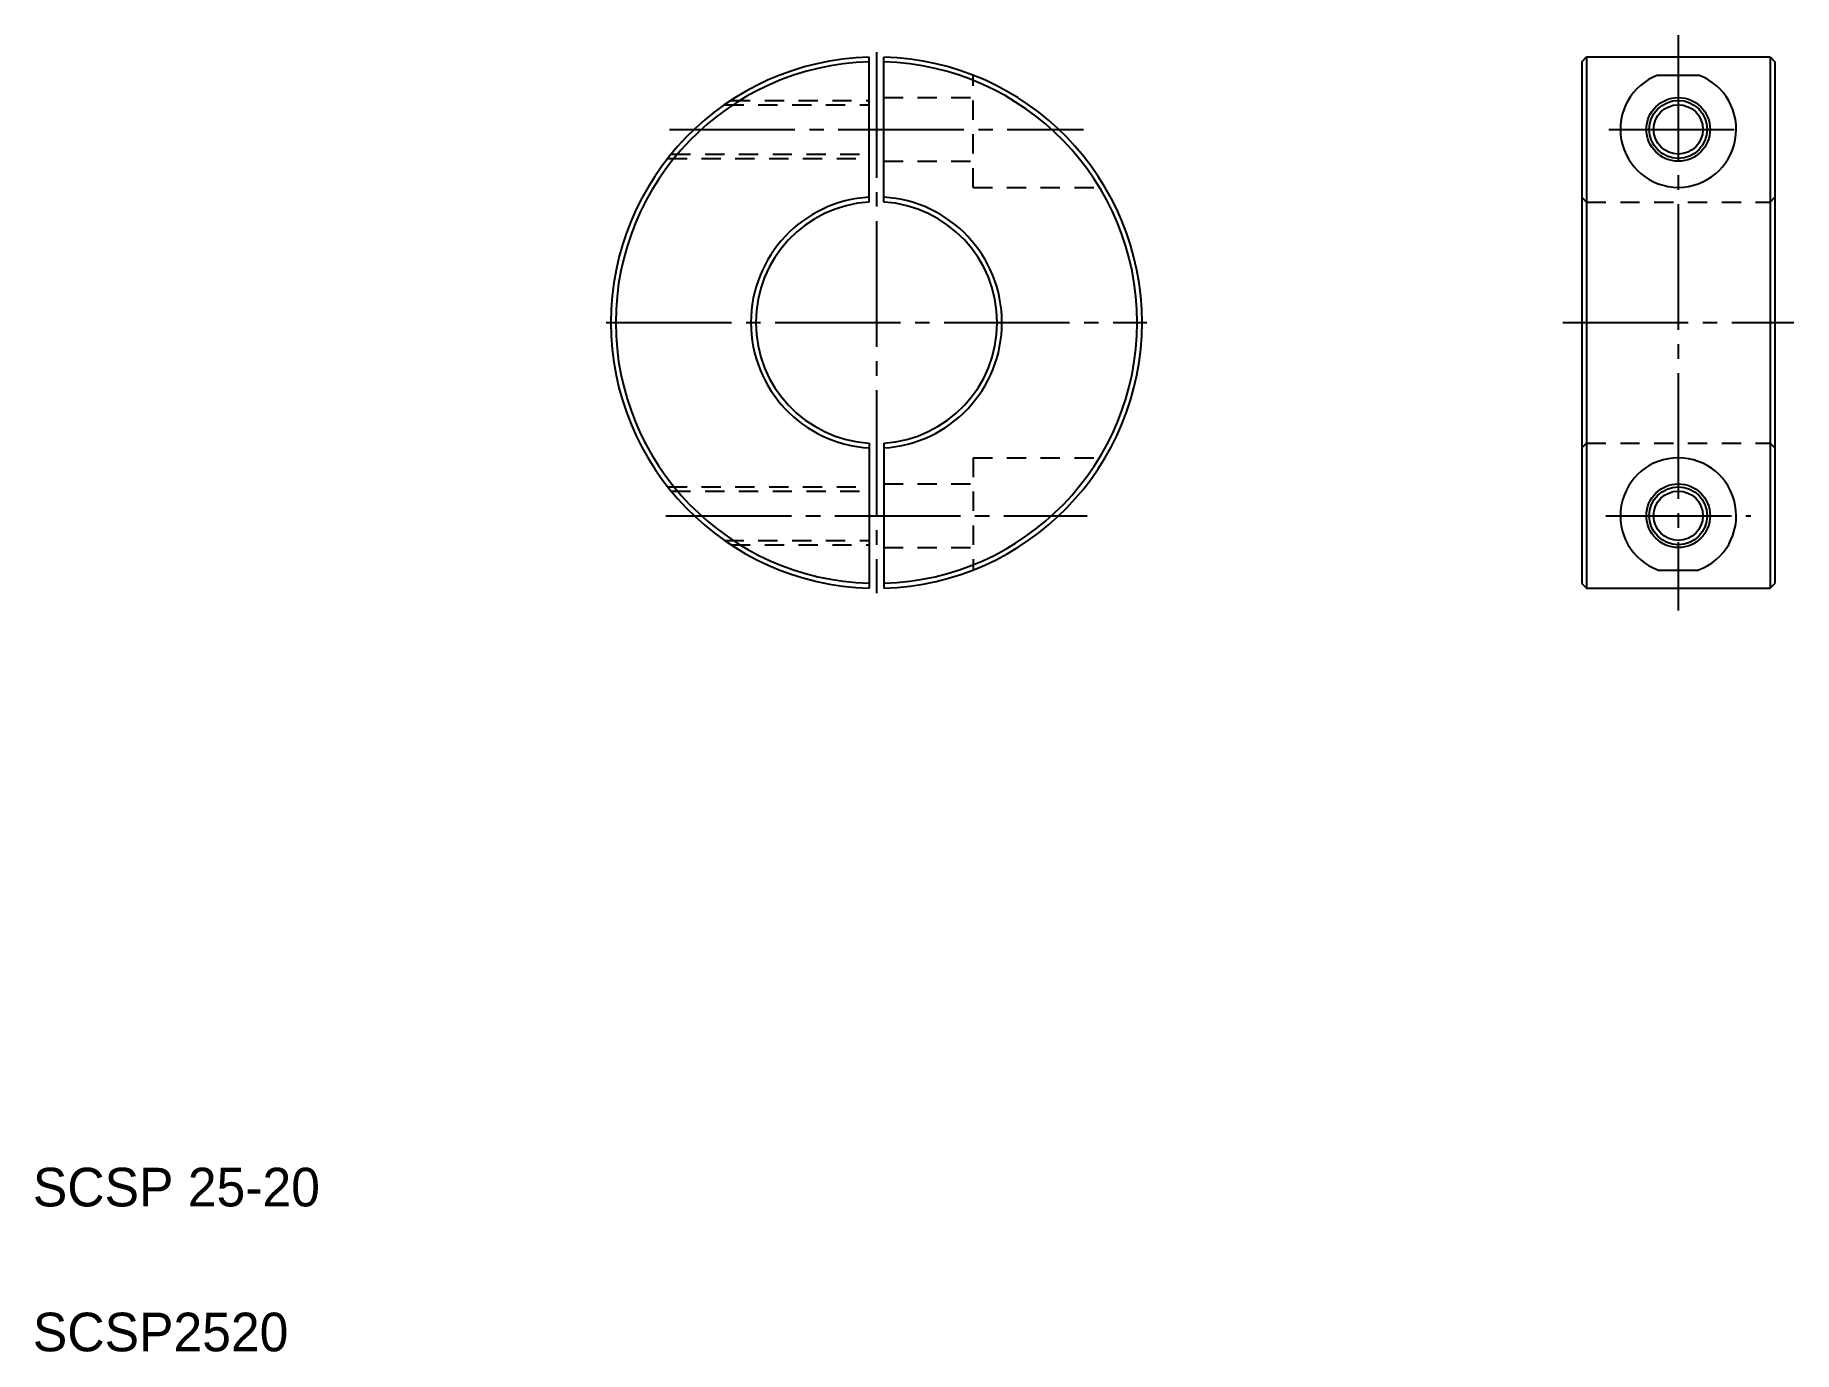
# Model space of a CAD drawing. Extents: x 38 to 221, y 121 to 257.
import ezdxf

# ---------------------------------------------------------------- set-up
doc = ezdxf.new("R2010")
doc.units = 0
doc.linetypes.add('CENTER', pattern=[17.5, 13, -1.5, 1.5, -1.5])
doc.linetypes.add('DASHED', pattern=[3.5, 2, -1.5])
doc.layers.get('0').update_dxf_attribs({"linetype": 'CONTINUOUS'})
doc.layers.add('CENTER', color=1, linetype='CENTER')

msp = doc.modelspace()

# ---------------------------------------------------------------- linework, layer by layer
at = {"color": 7, "linetype": 'CONTINUOUS'}
for p, q in [((124.81, 239.87), (124.81, 254.88)), ((126.31, 239.87), (126.31, 254.88)), ((198.6, 254.39), (199.1, 254.89)), ((198.6, 254.39), (198.6, 200.39)), ((199.1, 254.89), (199.1, 199.89)), ((199.1, 254.89), (218.1, 254.89)), ((218.1, 254.89), (218.1, 199.89)), ((218.6, 254.39), (218.6, 200.39)), ((218.6, 254.39), (218.6, 254.39)), ((124.81, 214.91), (124.81, 199.9)), ((126.31, 214.91), (126.31, 199.9)), ((198.6, 200.39), (199.1, 199.89)), ((218.1, 199.89), (218.6, 200.39)), ((199.1, 199.89), (218.1, 199.89))]:
    msp.add_line(p, q, dxfattribs=at)
for p, q in [((218.1, 254.89), (218.6, 254.39)), ((206.49, 253.01), (210.71, 253.01)), ((218.6, 239.62), (218.6, 239.62)), ((216.1, 227.39), (216.1, 227.39)), ((206.49, 201.77), (210.71, 201.77))]:
    msp.add_line(p, q)
at = {"color": 3, "linetype": 'DASHED'}
for p, q in [((135.56, 241.39), (135.56, 253.01)), ((109.82, 249.94), (124.81, 249.94)), ((110.49, 250.39), (124.81, 250.39)), ((126.31, 250.69), (135.56, 250.69)), ((103.94, 244.39), (124.81, 244.39)), ((104.31, 244.84), (124.81, 244.84)), ((126.31, 244.09), (135.56, 244.09)), ((135.56, 241.39), (149.23, 241.39)), ((198.6, 240.37), (199.1, 239.87)), ((199.1, 239.87), (218.1, 239.87)), ((218.1, 239.87), (218.6, 240.37)), ((135.56, 213.39), (149.23, 213.39)), ((135.56, 213.39), (135.56, 201.77)), ((198.6, 214.41), (199.1, 214.91)), ((199.1, 214.91), (218.1, 214.91)), ((218.1, 214.91), (218.6, 214.41)), ((103.94, 210.39), (124.81, 210.39)), ((104.31, 209.94), (124.81, 209.94)), ((126.31, 210.69), (135.56, 210.69)), ((109.82, 204.84), (124.81, 204.84)), ((110.49, 204.39), (124.81, 204.39)), ((126.31, 204.09), (135.56, 204.09))]:
    msp.add_line(p, q, dxfattribs=at)
at = {"color": 7, "linetype": 'CONTINUOUS'}
for centre in [(208.6, 247.39), (208.6, 207.39)]:
    msp.add_circle(centre, 3.3, dxfattribs=at)
at = {"color": 3, "linetype": 'CONTINUOUS'}
for centre in [(208.6, 247.39), (208.6, 207.39)]:
    msp.add_circle(centre, 3, dxfattribs=at)
for centre in [(208.6, 247.39), (208.6, 207.39)]:
    msp.add_circle(centre, 2.55)
for centre, radius, start, end in [((125.56, 227.39), 27.5, 91.5628, 268.4372), ((125.56, 227.39), 27, 91.5918, 268.4082), ((125.56, 227.39), 27.5, 271.5628, 88.4372), ((125.56, 227.39), 27, 271.5918, 88.4082), ((208.6, 247.39), 6, 110.5723, 69.4277), ((208.6, 207.39), 6, 290.5723, 249.4277)]:
    msp.add_arc(centre, radius, start, end)
at = {"color": 7, "linetype": 'CONTINUOUS'}
for radius, start, end in [(13, 93.3074, 266.6926), (12.5, 93.4398, 266.5602), (13, 273.3074, 86.6926), (12.5, 273.4398, 86.5602)]:
    msp.add_arc((125.56, 227.39), radius, start, end, dxfattribs=at)
at = {"layer": 'CENTER', "color": 1, "linetype": 'CENTER'}
for p, q in [((208.6, 257.14), (208.6, 197.58)), ((125.56, 255.39), (125.56, 199.39)), ((104.11, 247.39), (147.01, 247.39)), ((201.4, 247.39), (215.8, 247.39)), ((97.56, 227.39), (153.56, 227.39)), ((196.64, 227.39), (220.57, 227.39)), ((103.75, 207.39), (147.37, 207.39)), ((201.1, 207.39), (216.11, 207.39))]:
    msp.add_line(p, q, dxfattribs=at)

# ---------------------------------------------------------------- texts
for s, p in [('SCSP 25-20', (38.19, 135.88)), ('SCSP2520', (38.19, 120.88))]:
    msp.add_text(s, height=4).set_placement(p)

doc.saveas('drawing.dxf')
